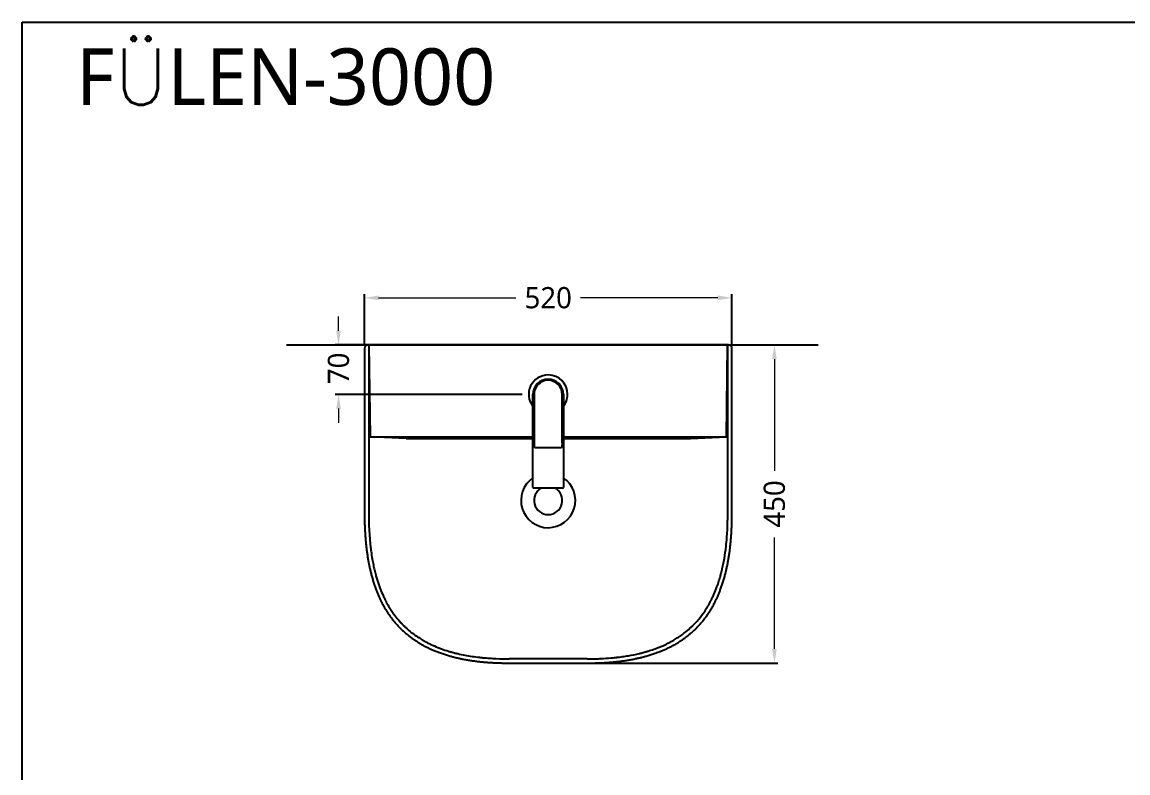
# Model space of a CAD drawing. Header units: inches. Extents: x 2057 to 5453, y -13320 to -11082.
# Drawn here: x 2057 to 3622, y -12144 to -11082 of the extents above; entities that cross this region are included whole.
import ezdxf

# ---------------------------------------------------------------- set-up
doc = ezdxf.new("R2010")
doc.units = ezdxf.units.IN
doc.header["$LTSCALE"] = 50
doc.header["$MEASUREMENT"] = 0
for name, color, linetype in [('1', 1, 'Continuous'), ('10', 7, 'Continuous'), ('SA-DOOR', 4, 'Continuous')]:
    doc.layers.add(name, color=color, linetype=linetype)
doc.styles.add('GHS', font='romans', dxfattribs={"bigfont": 'ghs'})
doc.styles.get("Standard").update_dxf_attribs({"font": 'NanumGothic.ttf'})
doc.dimstyles.new('Standard$0', dxfattribs={"dimtxt": 0.18, "dimasz": 0.18, "dimexe": 0.18, "dimexo": 0.0625, "dimgap": 0.09, "dimtad": 0, "dimtih": 1, "dimtoh": 1, "dimdec": 4, "dimzin": 0, "dimdsep": 46, "dimtxsty": 'Standard', "dimcen": 0.09, "dimadec": 0, "dimazin": 0, "dimtfac": 1, "dimtdec": 4, "dimtofl": 0, "dimtmove": 0, "dimatfit": 3, "dimfxl": 0, "dimtolj": 1, "dimtzin": 0, "dimarcsym": 0})

# ---------------------------------------------------------------- blocks, each defined once
blk = doc.blocks.new('*D38')
at = {"color": 3, "linetype": 'Continuous', "lineweight": 25}
for p, q in [((2541.9, -11537.3), (2541.9, -11467.2)), ((3061.9, -11537.3), (3061.9, -11467.2))]:
    blk.add_line(p, q, dxfattribs=at)
at = {"color": 3, "linetype": 'Continuous', "lineweight": 0}
for p, q in [((2561.9, -11472.2), (2756.3, -11472.2)), ((3041.9, -11472.2), (2847.6, -11472.2))]:
    blk.add_line(p, q, dxfattribs=at)
at = {"color": 3}
for points in [[(2561.9, -11468.9), (2561.9, -11475.6), (2541.9, -11472.2)], [(3041.9, -11468.9), (3041.9, -11475.6), (3061.9, -11472.2)]]:
    blk.add_solid(points, dxfattribs=at)
at = {"layer": 'DEFPOINTS', "color": 0}
for p in [(3061.9, -11472.2), (2541.9, -11538.8), (3061.9, -11538.8)]:
    blk.add_point(p, dxfattribs=at)
at = {"color": 2, "insert": (2801.9, -11472.2), "char_height": 30, "attachment_point": 5}
blk.add_mtext('\\A1;520', dxfattribs=at)
blk = doc.blocks.new('*D39')
at = {"color": 3, "linetype": 'Continuous', "lineweight": 25}
for p, q in [((3063.4, -11538.8), (3127, -11538.8)), ((2858.5, -11988.8), (3127, -11988.8))]:
    blk.add_line(p, q, dxfattribs=at)
at = {"color": 3, "linetype": 'Continuous', "lineweight": 0}
for p, q in [((3122, -11558.8), (3122, -11716.7)), ((3122, -11968.8), (3122, -11811))]:
    blk.add_line(p, q, dxfattribs=at)
at = {"color": 3}
for points in [[(3118.6, -11558.8), (3125.3, -11558.8), (3122, -11538.8)], [(3118.6, -11968.8), (3125.3, -11968.8), (3122, -11988.8)]]:
    blk.add_solid(points, dxfattribs=at)
at = {"layer": 'DEFPOINTS', "color": 0}
for p in [(3061.9, -11538.8), (3122, -11538.8), (2857, -11988.8)]:
    blk.add_point(p, dxfattribs=at)
at = {"color": 2, "insert": (3122, -11763.8), "char_height": 30, "attachment_point": 5, "rotation": 90}
blk.add_mtext('\\A1;450', dxfattribs=at)
blk = doc.blocks.new('*D40')
at = {"color": 3, "linetype": 'Continuous', "lineweight": 0}
for p, q in [((2505.2, -11518.8), (2505.2, -11498.8)), ((2505.2, -11628.8), (2505.2, -11648.8))]:
    blk.add_line(p, q, dxfattribs=at)
at = {"color": 3, "linetype": 'Continuous', "lineweight": 25}
for p, q in [((2546.6, -11538.8), (2500.2, -11538.8)), ((2765, -11608.8), (2500.2, -11608.8))]:
    blk.add_line(p, q, dxfattribs=at)
at = {"color": 3}
for points in [[(2501.8, -11518.8), (2508.5, -11518.8), (2505.2, -11538.8)], [(2501.8, -11628.8), (2508.5, -11628.8), (2505.2, -11608.8)]]:
    blk.add_solid(points, dxfattribs=at)
at = {"layer": 'DEFPOINTS', "color": 0}
for p in [(2505.2, -11538.8), (2548.1, -11538.8), (2766.5, -11608.8)]:
    blk.add_point(p, dxfattribs=at)
at = {"color": 2, "insert": (2505.2, -11572), "char_height": 30, "attachment_point": 5, "rotation": 90}
blk.add_mtext('\\A1;70', dxfattribs=at)

msp = doc.modelspace()

# ---------------------------------------------------------------- linework, layer by layer
at = {"color": 7}
msp.add_line((3056.9, -11538.8), (2546.9, -11538.8), dxfattribs=at)
msp.add_arc((2546.9, -11543.8), 5, 90, 180, dxfattribs=at)
at = {"color": 2}
msp.add_arc((2546.9, -11543.8), 5, 281.537, 285.1517, dxfattribs=at)
at = {"layer": '1'}
msp.add_line((2431.4, -11538.8), (3183.9, -11538.8), dxfattribs=at)
at = {"layer": '1', "color": 7, "linetype": 'Continuous', "lineweight": -3}
for p, q in [((2780.3, -11724.3), (2780.3, -11608.8)), ((2781.8, -11608.8), (2781.8, -11677.2)), ((2821.8, -11677.2), (2821.8, -11608.8)), ((2823.3, -11608.8), (2823.3, -11724.3)), ((2781.8, -11677.2), (2781.8, -11680.2)), ((2781.8, -11680.2), (2781.8, -11682.5)), ((2783.8, -11684.1), (2819.8, -11684.1)), ((2821.8, -11677.2), (2821.8, -11680.2)), ((2821.8, -11682.5), (2821.8, -11680.2)), ((2780.3, -11729.2), (2780.3, -11724.3)), ((2780.3, -11740.3), (2780.3, -11729.2)), ((2823.3, -11724.3), (2823.3, -11729.2)), ((2823.3, -11729.2), (2823.3, -11740.3)), ((2822.3, -11741.2), (2781.3, -11741.2))]:
    msp.add_line(p, q, dxfattribs=at)
for radius, start, end in [(27.5, 90, 218.5706), (21.5, 0, 180), (20, 0, 180), (27.5, 0, 90), (27.5, 321.4237, 0)]:
    msp.add_arc((2801.8, -11608.8), radius, start, end, dxfattribs=at)
for centre, major_axis, ratio, start_param, end_param in [((2783.8, -11682.5), (2, 0), 0.805877, 3.141593, 4.712389), ((2819.8, -11682.5), (2, 0), 0.805877, 4.712389, 6.283185), ((2781.3, -11740.3), (1, 0), 0.984808, 3.141593, 4.712389), ((2822.3, -11740.3), (1, 0), 0.984808, 4.712389, 6.283185)]:
    msp.add_ellipse(centre, major_axis=major_axis, ratio=ratio, start_param=start_param, end_param=end_param, dxfattribs=at)
at = {"layer": '10', "color": 0, "linetype": 'Continuous'}
for p, q in [((2541.9, -11543.8), (2541.9, -11778.3)), ((2548.1, -11538.8), (2547.9, -11538.8)), ((2547.9, -11538.8), (2547.9, -11778.3)), ((2548.1, -11538.8), (2549.8, -11668.8)), ((3054.1, -11668.8), (3055.8, -11538.8)), ((3055.8, -11538.8), (3055.9, -11538.8)), ((3055.9, -11778.3), (3055.9, -11538.8)), ((3061.9, -11778.4), (3061.9, -11543.8)), ((2600.8, -11671.3), (2549.8, -11668.8)), ((2549.8, -11668.8), (2780.3, -11668.8)), ((2823.3, -11668.8), (3054.1, -11668.8)), ((3003.1, -11671.3), (3054.1, -11668.8)), ((2857, -11982.8), (2746.8, -11982.8)), ((2746.8, -11988.8), (2857, -11988.8))]:
    msp.add_line(p, q, dxfattribs=at)
for centre, radius, start, end in [((3056.9, -11543.8), 5, 0, 90), ((2801.9, -11758.8), 38.5, 124.3233, 270), ((2801.9, -11758.8), 38.5, 270, 56.3389), ((2801.9, -11758.8), 20, 118.3121, 270), ((2801.9, -11758.8), 20, 270, 61.6879)]:
    msp.add_arc(centre, radius, start, end, dxfattribs=at)
for centre, major_axis, ratio, start_param, end_param in [((2801.9, -11584.2), (-4991.9, 0), 0.017452, 1.530489, 1.566452), ((2781.9, -11669.3), (6, 0), 0.017455, 1.855331, 4.427854), ((2781.9, -11669.3), (6, 0), 0.017455, 1.855331, 4.427854), ((2821.9, -11669.3), (6, 0), 0.017455, 4.933475, 7.632896), ((2821.9, -11669.3), (6, 0), 0.017455, 4.933475, 7.632896), ((2801.9, -11584.2), (-4991.9, 0), 0.017452, 1.575066, 1.611104)]:
    msp.add_ellipse(centre, major_axis=major_axis, ratio=ratio, start_param=start_param, end_param=end_param, dxfattribs=at)
for points, degree, knots in [([(2541.9, -11778.3), (2541.9, -11800.8), (2544, -11820.6), (2546.2, -11843.1), (2551.2, -11862.3), (2556.8, -11884.3), (2565.8, -11902.2), (2575.8, -11921.9), (2590.1, -11937), (2604.6, -11952.2), (2623.6, -11962.9), (2641.3, -11972.7), (2663, -11978.8), (2682.1, -11984.2), (2704.6, -11986.7), (2724.3, -11988.8), (2746.8, -11988.8)], 2, [0, 0, 0, 0.125, 0.125, 0.25, 0.25, 0.375, 0.375, 0.5, 0.5, 0.625, 0.625, 0.75, 0.75, 0.875, 0.875, 1, 1, 1]), ([(2547.9, -11778.3), (2547.9, -11783.1), (2548, -11787.7), (2548.4, -11801.5), (2549, -11810.2), (2549.8, -11818.9), (2549.8, -11819.2), (2549.9, -11819.7), (2549.9, -11819.8), (2549.9, -11820.1), (2549.9, -11820.2), (2550, -11820.4), (2550, -11820.5), (2550, -11820.9), (2550, -11821.1), (2550.1, -11821.8), (2550.2, -11822.3), (2550.3, -11823.6), (2550.4, -11824.5), (2550.7, -11827.3), (2551, -11829.1), (2551.7, -11834.4), (2552.2, -11837.9), (2553.1, -11842.8), (2553.3, -11844.2), (2554.1, -11848.4), (2554.7, -11851.2), (2555.6, -11855.1), (2555.8, -11856.3), (2556.3, -11858), (2556.4, -11858.6), (2556.7, -11859.6), (2556.7, -11860), (2556.9, -11860.5), (2556.9, -11860.6), (2557, -11860.9), (2557, -11861.2), (2557.2, -11861.7), (2557.2, -11861.9), (2557.4, -11862.7), (2557.6, -11863.2), (2558, -11864.7), (2558.3, -11865.7), (2559.1, -11868.7), (2559.7, -11870.6), (2561.5, -11876.4), (2562.8, -11880.2), (2565.5, -11887.1), (2566.8, -11890.3), (2569, -11895.1), (2569.8, -11896.8), (2570.8, -11898.7), (2570.9, -11898.9), (2571.1, -11899.2), (2571.1, -11899.4), (2571.3, -11899.7), (2571.4, -11900), (2571.7, -11900.5), (2571.8, -11900.8), (2572.2, -11901.5), (2572.5, -11902), (2573.3, -11903.5), (2573.8, -11904.5), (2575.5, -11907.5), (2576.7, -11909.4), (2580.2, -11915.1), (2582.7, -11918.7), (2587.3, -11924.7), (2589.3, -11927.1), (2592.3, -11930.5), (2593.2, -11931.5), (2594.6, -11933), (2595.1, -11933.5), (2596.1, -11934.5), (2596.6, -11935), (2598.1, -11936.5), (2599.1, -11937.5), (2602.2, -11940.4), (2604.3, -11942.2), (2610.9, -11947.6), (2615.5, -11950.9), (2621.5, -11954.6), (2622.5, -11955.3), (2624.2, -11956.3), (2624.8, -11956.7), (2625.8, -11957.2), (2626.1, -11957.4), (2626.6, -11957.6), (2626.8, -11957.8), (2627.2, -11958), (2627.4, -11958.1), (2627.9, -11958.4), (2628.3, -11958.6), (2629.5, -11959.2), (2630.3, -11959.6), (2632.6, -11960.8), (2634.2, -11961.6), (2639.1, -11963.9), (2642.4, -11965.4), (2647.5, -11967.4), (2649.1, -11968), (2654, -11969.8), (2657.4, -11970.9), (2661.5, -11972.1), (2662.2, -11972.3), (2663.3, -11972.7), (2663.7, -11972.8), (2664.3, -11972.9), (2664.4, -11973), (2664.7, -11973.1), (2664.9, -11973.1), (2665.3, -11973.2), (2665.5, -11973.3), (2666.1, -11973.4), (2666.5, -11973.5), (2667.6, -11973.9), (2668.4, -11974.1), (2670.8, -11974.7), (2672.4, -11975.1), (2677.2, -11976.2), (2680.5, -11976.9), (2690.6, -11978.8), (2697.6, -11979.8), (2705.3, -11980.7), (2705.7, -11980.7), (2706.5, -11980.8), (2706.8, -11980.9), (2708, -11981), (2708.7, -11981.1), (2711, -11981.3), (2712.6, -11981.4), (2717.2, -11981.8), (2720.4, -11982), (2730, -11982.6), (2736.6, -11982.8), (2744.6, -11982.8), (2745.7, -11982.8), (2746.8, -11982.8)], 3, [0, 0, 0, 0, 0.040179, 0.040179, 0.120538, 0.120538, 0.123378, 0.123378, 0.124772, 0.124772, 0.125754, 0.125754, 0.126736, 0.126736, 0.1287, 0.1287, 0.132628, 0.132628, 0.140484, 0.140484, 0.156196, 0.156196, 0.18762, 0.18762, 0.200792, 0.200792, 0.227138, 0.227138, 0.238751, 0.238751, 0.244656, 0.244656, 0.248344, 0.248344, 0.24946, 0.24946, 0.251693, 0.251693, 0.253926, 0.253926, 0.258392, 0.258392, 0.267323, 0.267323, 0.285186, 0.285186, 0.320911, 0.320911, 0.353277, 0.353277, 0.371224, 0.371224, 0.37368, 0.37368, 0.374949, 0.374949, 0.377486, 0.377486, 0.380023, 0.380023, 0.385097, 0.385097, 0.395245, 0.395245, 0.415541, 0.415541, 0.456133, 0.456133, 0.485647, 0.485647, 0.498651, 0.498651, 0.505211, 0.505211, 0.51177, 0.51177, 0.524889, 0.524889, 0.551126, 0.551126, 0.603601, 0.603601, 0.614666, 0.614666, 0.621337, 0.621337, 0.624412, 0.624412, 0.626516, 0.626516, 0.628621, 0.628621, 0.632831, 0.632831, 0.641251, 0.641251, 0.658091, 0.658091, 0.691771, 0.691771, 0.707399, 0.707399, 0.738655, 0.738655, 0.744713, 0.744713, 0.748555, 0.748555, 0.749529, 0.749529, 0.751475, 0.751475, 0.753422, 0.753422, 0.757315, 0.757315, 0.765101, 0.765101, 0.780674, 0.780674, 0.81182, 0.81182, 0.874111, 0.874111, 0.877747, 0.877747, 0.881384, 0.881384, 0.888657, 0.888657, 0.903203, 0.903203, 0.932296, 0.932296, 0.990481, 0.990481, 1, 1, 1, 1]), ([(2857, -11988.8), (2879.6, -11988.8), (2899.3, -11986.7), (2921.8, -11984.2), (2940.9, -11978.8), (2962.6, -11972.7), (2980.3, -11962.9), (2999.3, -11952.2), (3013.8, -11937), (3028.1, -11921.9), (3038.1, -11902.2), (3047.1, -11884.3), (3052.7, -11862.4), (3057.6, -11843.2), (3059.9, -11820.7), (3061.9, -11800.8), (3061.9, -11778.3)], 2, [0, 0, 0, 0.125, 0.125, 0.25, 0.25, 0.375, 0.375, 0.5, 0.5, 0.625, 0.625, 0.75, 0.75, 0.875, 0.875, 1, 1, 1]), ([(2857, -11982.8), (2862.5, -11982.8), (2867.9, -11982.8), (2875.5, -11982.5), (2877.8, -11982.4), (2884.8, -11982), (2889.3, -11981.6), (2894.9, -11981.1), (2896.2, -11981), (2897.7, -11980.8), (2897.9, -11980.8), (2898.3, -11980.7), (2898.4, -11980.7), (2898.6, -11980.7), (2898.6, -11980.7), (2898.7, -11980.7), (2898.8, -11980.7), (2899, -11980.7), (2899.1, -11980.6), (2899.4, -11980.6), (2899.6, -11980.6), (2900.1, -11980.5), (2900.5, -11980.5), (2901.5, -11980.4), (2902.2, -11980.3), (2904.3, -11980), (2905.7, -11979.8), (2909.9, -11979.2), (2912.6, -11978.8), (2920.7, -11977.5), (2925.9, -11976.4), (2931.8, -11975), (2932.7, -11974.8), (2935.5, -11974.1), (2937.4, -11973.6), (2939.2, -11973.1), (2939.2, -11973), (2939.4, -11973), (2939.4, -11973), (2939.6, -11972.9), (2939.7, -11972.9), (2940, -11972.8), (2940.1, -11972.8), (2940.6, -11972.6), (2941, -11972.5), (2942, -11972.2), (2942.7, -11972), (2944.7, -11971.4), (2946, -11971), (2950, -11969.7), (2952.6, -11968.8), (2960.2, -11966), (2965.1, -11963.9), (2970.8, -11961.1), (2971.8, -11960.6), (2973.4, -11959.7), (2974, -11959.4), (2975.4, -11958.7), (2976.2, -11958.3), (2977.1, -11957.8), (2977.2, -11957.7), (2977.5, -11957.5), (2977.8, -11957.4), (2978.3, -11957.1), (2978.5, -11956.9), (2979.3, -11956.5), (2979.8, -11956.2), (2981.2, -11955.4), (2982.2, -11954.8), (2985, -11953), (2986.9, -11951.8), (2992.3, -11948.1), (2995.8, -11945.4), (3001.4, -11940.6), (3003.7, -11938.5), (3006.9, -11935.4), (3007.9, -11934.4), (3009.6, -11932.6), (3010.3, -11931.9), (3012.4, -11929.7), (3013.7, -11928.1), (3017.7, -11923.4), (3020.2, -11920.1), (3024.2, -11914.3), (3025.7, -11911.9), (3028.1, -11908), (3028.9, -11906.6), (3030.2, -11904.3), (3030.7, -11903.3), (3031.6, -11901.7), (3031.9, -11901.1), (3032.3, -11900.3), (3032.4, -11900), (3032.6, -11899.7), (3032.7, -11899.6), (3032.8, -11899.3), (3032.9, -11899.1), (3033.2, -11898.5), (3033.4, -11898.2), (3033.9, -11897), (3034.3, -11896.3), (3035.4, -11894), (3036.1, -11892.4), (3038.1, -11887.7), (3039.4, -11884.4), (3041.2, -11879.7), (3041.7, -11878.3), (3043.1, -11874.1), (3044, -11871.2), (3045.3, -11866.9), (3045.7, -11865.5), (3046.3, -11863.4), (3046.5, -11862.6), (3046.7, -11861.6), (3046.8, -11861.3), (3046.9, -11861), (3046.9, -11861), (3046.9, -11860.9), (3046.9, -11860.8), (3047, -11860.6), (3047, -11860.5), (3047, -11860.3), (3047.1, -11860.1), (3047.2, -11859.7), (3047.3, -11859.3), (3047.5, -11858.4), (3047.7, -11857.7), (3048.1, -11855.8), (3048.4, -11854.5), (3049.3, -11850.5), (3049.9, -11847.8), (3051.4, -11839.6), (3052.3, -11833.9), (3053.2, -11826.8), (3053.4, -11825.5), (3053.6, -11823.5), (3053.7, -11822.8), (3053.8, -11821.7), (3053.8, -11821.3), (3053.9, -11820.5), (3053.9, -11820.1), (3054, -11819.5), (3054, -11819.2), (3054.1, -11818.2), (3054.2, -11817.5), (3054.4, -11815.5), (3054.5, -11814.2), (3054.8, -11810.2), (3055, -11807.5), (3055.5, -11799.2), (3055.7, -11793.6), (3055.9, -11784.7), (3055.9, -11781.5), (3055.9, -11778.3)], 3, [0, 0, 0, 0, 0.046266, 0.046266, 0.067214, 0.067214, 0.10911, 0.10911, 0.120829, 0.120829, 0.123525, 0.123525, 0.124604, 0.124604, 0.124984, 0.124984, 0.125743, 0.125743, 0.126503, 0.126503, 0.128023, 0.128023, 0.131063, 0.131063, 0.137142, 0.137142, 0.1493, 0.1493, 0.173617, 0.173617, 0.222251, 0.222251, 0.231361, 0.231361, 0.249581, 0.249581, 0.249962, 0.249962, 0.250725, 0.250725, 0.251488, 0.251488, 0.253014, 0.253014, 0.256066, 0.256066, 0.262169, 0.262169, 0.274377, 0.274377, 0.298792, 0.298792, 0.347621, 0.347621, 0.358606, 0.358606, 0.365085, 0.365085, 0.373703, 0.373703, 0.374965, 0.374965, 0.37749, 0.37749, 0.380014, 0.380014, 0.385062, 0.385062, 0.395158, 0.395158, 0.415352, 0.415352, 0.455738, 0.455738, 0.484404, 0.484404, 0.497664, 0.497664, 0.50714, 0.50714, 0.526438, 0.526438, 0.565034, 0.565034, 0.591366, 0.591366, 0.605677, 0.605677, 0.615678, 0.615678, 0.621531, 0.621531, 0.624064, 0.624064, 0.625005, 0.625005, 0.62704, 0.62704, 0.63111, 0.63111, 0.639249, 0.639249, 0.655529, 0.655529, 0.688088, 0.688088, 0.701459, 0.701459, 0.728202, 0.728202, 0.740446, 0.740446, 0.747471, 0.747471, 0.74956, 0.74956, 0.749959, 0.749959, 0.750757, 0.750757, 0.751555, 0.751555, 0.75315, 0.75315, 0.756342, 0.756342, 0.762724, 0.762724, 0.775489, 0.775489, 0.801019, 0.801019, 0.852078, 0.852078, 0.863263, 0.863263, 0.869121, 0.869121, 0.87264, 0.87264, 0.875773, 0.875773, 0.878906, 0.878906, 0.885172, 0.885172, 0.897704, 0.897704, 0.922768, 0.922768, 0.972895, 0.972895, 1, 1, 1, 1])]:
    msp.add_open_spline(points, degree=degree, knots=knots, dxfattribs=at)
at = {"layer": 'SA-DOOR', "color": 7}
msp.add_lwpolyline([(2057.4, -11082.3), (5453.1, -11082.3), (5453.1, -13319.7), (2057.4, -13319.7)], close=True, dxfattribs=at)

# ---------------------------------------------------------------- texts
at = {"insert": (2133.8, -11119.4), "char_height": 80, "width": 562.047, "attachment_point": 1, "style": 'GHS'}
msp.add_mtext('{\\fNanumGothic|b0|i0|c0|p50;F}Ü{\\fNanumGothic|b0|i0|c0|p50;LEN-\\fNanumGothic|b0|i0|c129|p50;3000}', dxfattribs=at)

# ---------------------------------------------------------------- dimensions: what is measured, and where the dimension line sits
dim = msp.add_linear_dim(base=(3061.9, -11472.2), p1=(2541.9, -11538.8), p2=(3061.9, -11538.8), dimstyle='Standard$0', override={"dimtxt": 30, "dimasz": 20, "dimexe": 5, "dimexo": 1.5, "dimgap": 10, "dimtih": 0, "dimdec": 0, "dimcen": 0, "dimclrd": 3, "dimclre": 3, "dimclrt": 2, "dimazin": 3, "dimtdec": 0, "dimlwd": 0, "dimlwe": 25, "dimarcsym": 1})
dim.commit()
dim.dimension.update_dxf_attribs({"geometry": '*D38', "text_midpoint": (2801.9, -11472.2), "dimtype": 160})
for base, p1, p2, picture, middle in [((2505.2, -11538.8), (2766.5, -11608.8), (2548.1, -11538.8), '*D40', (2505.2, -11572)), ((3122, -11538.8), (2857, -11988.8), (3061.9, -11538.8), '*D39', (3122, -11763.8))]:
    dim = msp.add_linear_dim(base=base, p1=p1, p2=p2, angle=90, dimstyle='Standard$0', override={"dimtxt": 30, "dimasz": 20, "dimexe": 5, "dimexo": 1.5, "dimgap": 10, "dimtih": 0, "dimdec": 0, "dimcen": 0, "dimclrd": 3, "dimclre": 3, "dimclrt": 2, "dimazin": 3, "dimtdec": 0, "dimlwd": 0, "dimlwe": 25, "dimarcsym": 1})
    dim.commit()
    dim.dimension.update_dxf_attribs({"geometry": picture, "text_midpoint": middle, "dimtype": 160})

doc.saveas('drawing.dxf')
